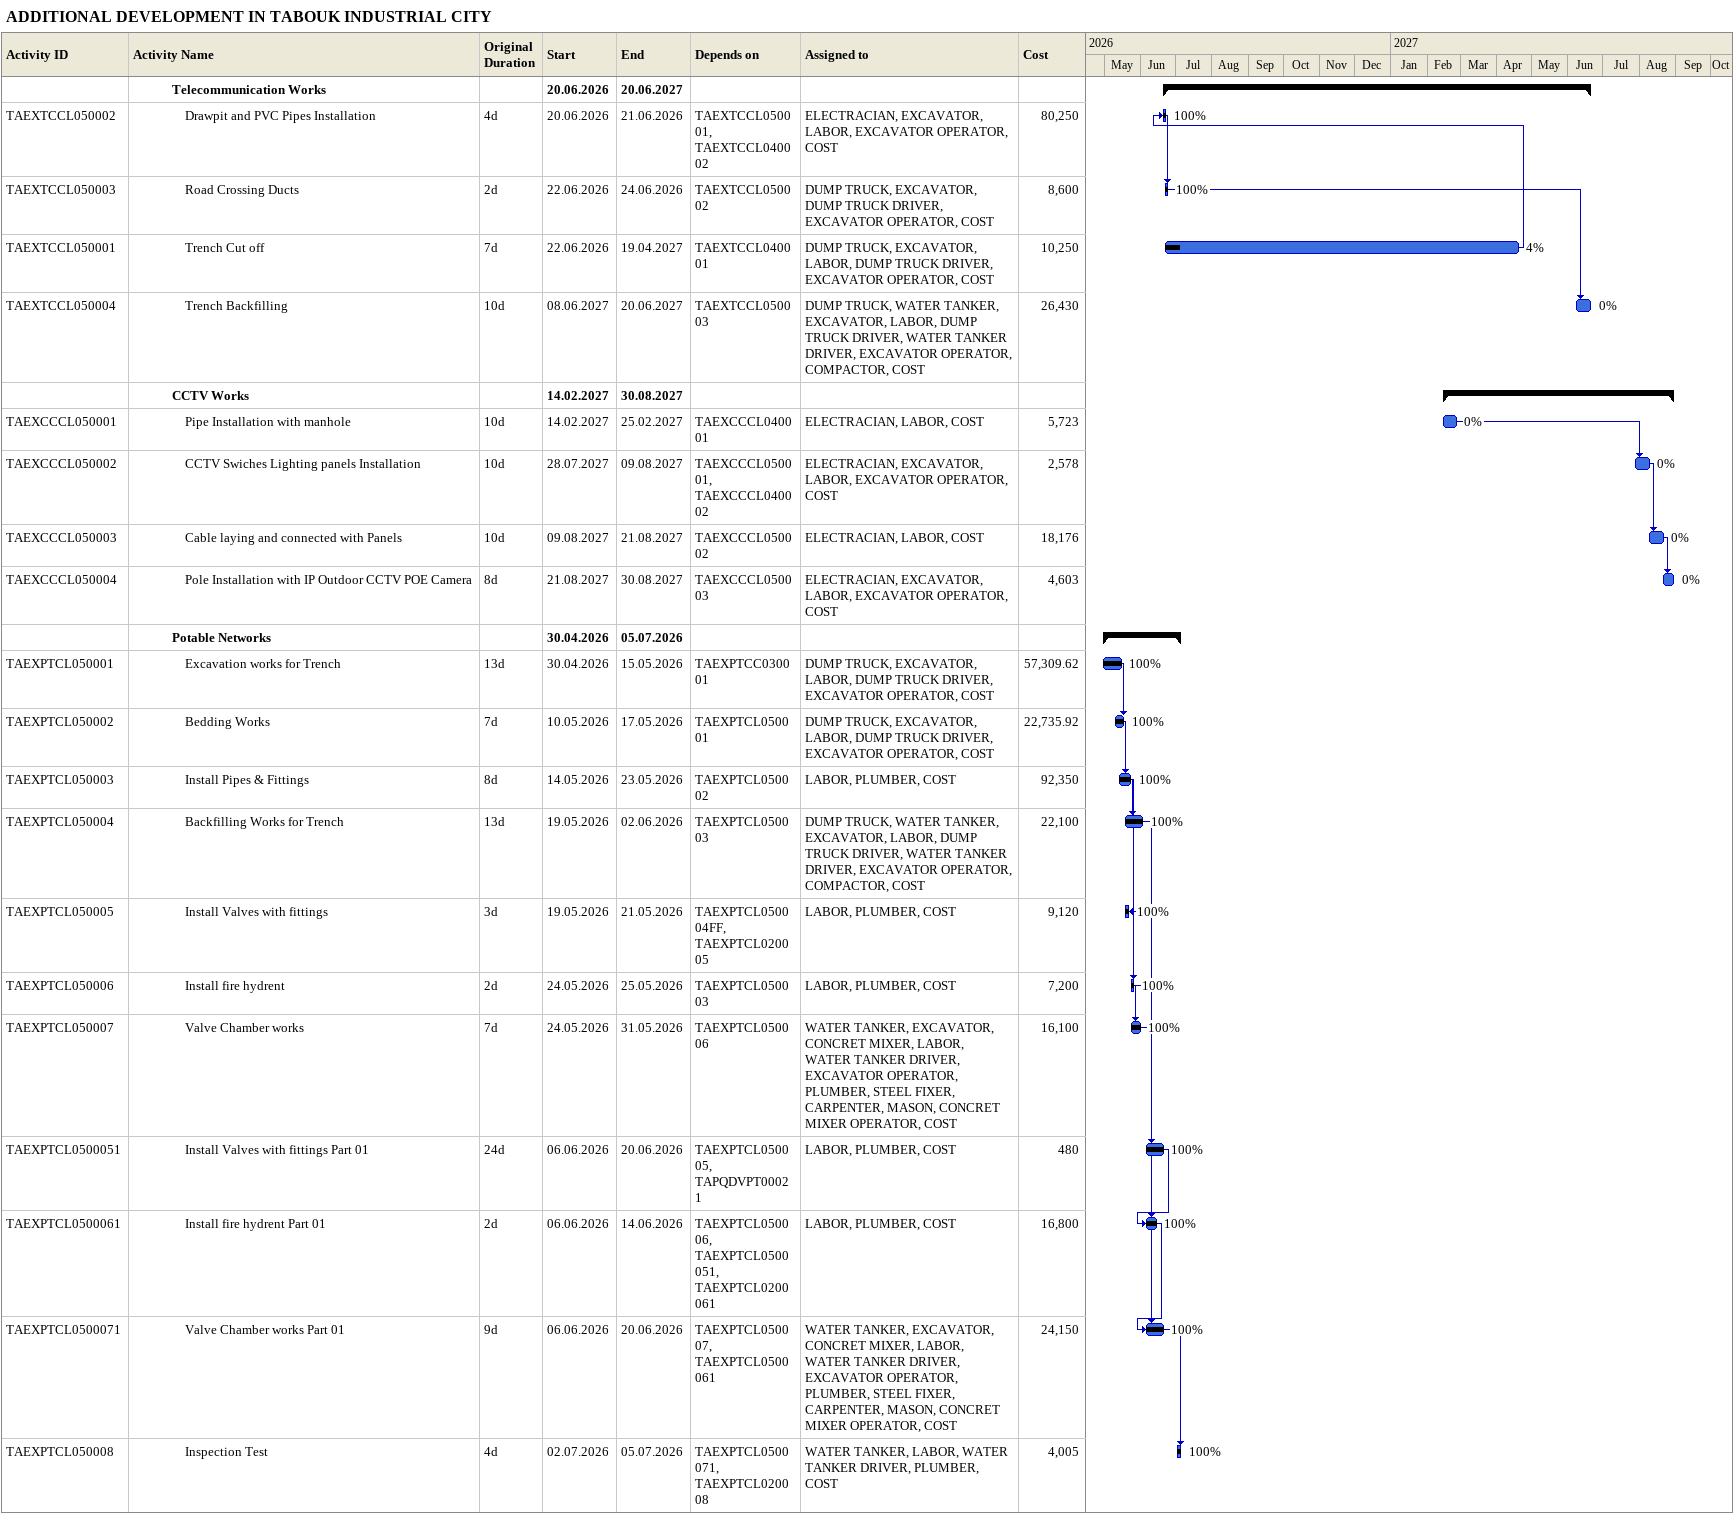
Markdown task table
ADDITIONAL DEVELOPMENT IN TABOUK INDUSTRIAL CITY

| ID | Level | Task | Original duration | Start | Finish | Predecessors | Resources | % complete | Cost |
|---|---|---|---|---|---|---|---|---|---|
|  | 4 | **Telecommunication Works** |  | 2026-06-20 | 2027-06-20 |  |  |  |  |
| TAEXTCCL050002 | 5 | Drawpit and PVC Pipes Installation | 4d | 2026-06-20 | 2026-06-21 | TAEXTCCL050001, TAEXTCCL040002 | ELECTRACIAN, EXCAVATOR, LABOR, EXCAVATOR OPERATOR, COST | 100 | 80250 |
| TAEXTCCL050003 | 5 | Road Crossing Ducts | 2d | 2026-06-22 | 2026-06-24 | TAEXTCCL050002 | DUMP TRUCK, EXCAVATOR, DUMP TRUCK DRIVER, EXCAVATOR OPERATOR, COST | 100 | 8600 |
| TAEXTCCL050001 | 5 | Trench Cut off | 7d | 2026-06-22 | 2027-04-19 | TAEXTCCL040001 | DUMP TRUCK, EXCAVATOR, LABOR, DUMP TRUCK DRIVER, EXCAVATOR OPERATOR, COST | 4 | 10250 |
| TAEXTCCL050004 | 5 | Trench Backfilling | 10d | 2027-06-08 | 2027-06-20 | TAEXTCCL050003 | DUMP TRUCK, WATER TANKER, EXCAVATOR, LABOR, DUMP TRUCK DRIVER, WATER TANKER DRIVER, EXCAVATOR OPERATOR, COMPACTOR, COST | 0 | 26430 |
|  | 4 | **CCTV Works** |  | 2027-02-14 | 2027-08-30 |  |  |  |  |
| TAEXCCCL050001 | 5 | Pipe Installation with manhole | 10d | 2027-02-14 | 2027-02-25 | TAEXCCCL040001 | ELECTRACIAN, LABOR, COST | 0 | 5723 |
| TAEXCCCL050002 | 5 | CCTV Swiches Lighting panels Installation | 10d | 2027-07-28 | 2027-08-09 | TAEXCCCL050001, TAEXCCCL040002 | ELECTRACIAN, EXCAVATOR, LABOR, EXCAVATOR OPERATOR, COST | 0 | 2578 |
| TAEXCCCL050003 | 5 | Cable laying and connected with Panels | 10d | 2027-08-09 | 2027-08-21 | TAEXCCCL050002 | ELECTRACIAN, LABOR, COST | 0 | 18176 |
| TAEXCCCL050004 | 5 | Pole Installation with IP Outdoor CCTV POE Camera | 8d | 2027-08-21 | 2027-08-30 | TAEXCCCL050003 | ELECTRACIAN, EXCAVATOR, LABOR, EXCAVATOR OPERATOR, COST | 0 | 4603 |
|  | 4 | **Potable Networks** |  | 2026-04-30 | 2026-07-05 |  |  |  |  |
| TAEXPTCL050001 | 5 | Excavation works for Trench | 13d | 2026-04-30 | 2026-05-15 | TAEXPTCC030001 | DUMP TRUCK, EXCAVATOR, LABOR, DUMP TRUCK DRIVER, EXCAVATOR OPERATOR, COST | 100 | 57309.62 |
| TAEXPTCL050002 | 5 | Bedding Works | 7d | 2026-05-10 | 2026-05-17 | TAEXPTCL050001 | DUMP TRUCK, EXCAVATOR, LABOR, DUMP TRUCK DRIVER, EXCAVATOR OPERATOR, COST | 100 | 22735.92 |
| TAEXPTCL050003 | 5 | Install Pipes & Fittings | 8d | 2026-05-14 | 2026-05-23 | TAEXPTCL050002 | LABOR, PLUMBER, COST | 100 | 92350 |
| TAEXPTCL050004 | 5 | Backfilling Works for Trench | 13d | 2026-05-19 | 2026-06-02 | TAEXPTCL050003 | DUMP TRUCK, WATER TANKER, EXCAVATOR, LABOR, DUMP TRUCK DRIVER, WATER TANKER DRIVER, EXCAVATOR OPERATOR, COMPACTOR, COST | 100 | 22100 |
| TAEXPTCL050005 | 5 | Install Valves with fittings | 3d | 2026-05-19 | 2026-05-21 | TAEXPTCL050004FF, TAEXPTCL020005 | LABOR, PLUMBER, COST | 100 | 9120 |
| TAEXPTCL050006 | 5 | Install fire hydrent | 2d | 2026-05-24 | 2026-05-25 | TAEXPTCL050003 | LABOR, PLUMBER, COST | 100 | 7200 |
| TAEXPTCL050007 | 5 | Valve Chamber works | 7d | 2026-05-24 | 2026-05-31 | TAEXPTCL050006 | WATER TANKER, EXCAVATOR, CONCRET MIXER, LABOR, WATER TANKER DRIVER, EXCAVATOR OPERATOR, PLUMBER, STEEL FIXER, CARPENTER, MASON, CONCRET MIXER OPERATOR, COST | 100 | 16100 |
| TAEXPTCL0500051 | 5 | Install Valves with fittings Part 01 | 24d | 2026-06-06 | 2026-06-20 | TAEXPTCL050005, TAPQDVPT00021 | LABOR, PLUMBER, COST | 100 | 480 |
| TAEXPTCL0500061 | 5 | Install fire hydrent Part 01 | 2d | 2026-06-06 | 2026-06-14 | TAEXPTCL050006, TAEXPTCL0500051, TAEXPTCL0200061 | LABOR, PLUMBER, COST | 100 | 16800 |
| TAEXPTCL0500071 | 5 | Valve Chamber works Part 01 | 9d | 2026-06-06 | 2026-06-20 | TAEXPTCL050007, TAEXPTCL0500061 | WATER TANKER, EXCAVATOR, CONCRET MIXER, LABOR, WATER TANKER DRIVER, EXCAVATOR OPERATOR, PLUMBER, STEEL FIXER, CARPENTER, MASON, CONCRET MIXER OPERATOR, COST | 100 | 24150 |
| TAEXPTCL050008 | 5 | Inspection Test | 4d | 2026-07-02 | 2026-07-05 | TAEXPTCL0500071, TAEXPTCL020008 | WATER TANKER, LABOR, WATER TANKER DRIVER, PLUMBER, COST | 100 | 4005 |
